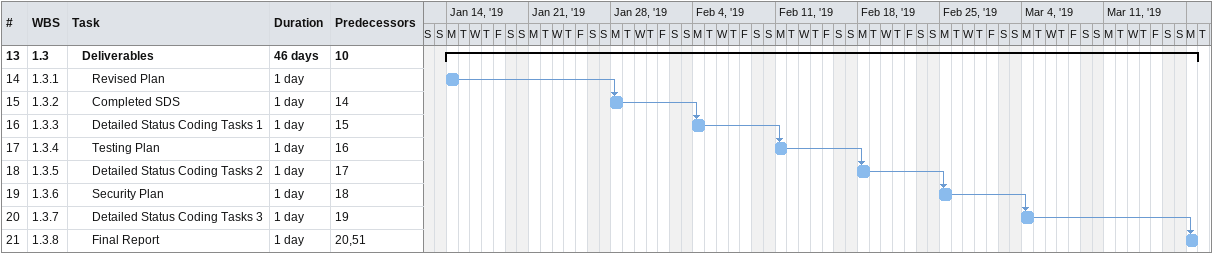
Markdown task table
| ID | WBS | Task | Duration | Start | Finish | Predecessors |
|---|---|---|---|---|---|---|
| 13 | 1.3 | **Deliverables** | 46d | 2019-01-14 | 2019-03-18 | 10 |
| 14 | 1.3.1 | Revised Plan | 1d | 2019-01-14 | 2019-01-14 |  |
| 15 | 1.3.2 | Completed SDS | 1d | 2019-01-28 | 2019-01-28 | 14 |
| 16 | 1.3.3 | Detailed Status Coding Tasks 1 | 1d | 2019-02-04 | 2019-02-04 | 15 |
| 17 | 1.3.4 | Testing Plan | 1d | 2019-02-11 | 2019-02-11 | 16 |
| 18 | 1.3.5 | Detailed Status Coding Tasks 2 | 1d | 2019-02-18 | 2019-02-18 | 17 |
| 19 | 1.3.6 | Security Plan | 1d | 2019-02-25 | 2019-02-25 | 18 |
| 20 | 1.3.7 | Detailed Status Coding Tasks 3 | 1d | 2019-03-04 | 2019-03-04 | 19 |
| 21 | 1.3.8 | Final Report | 1d | 2019-03-18 | 2019-03-18 | 20, 51 |
